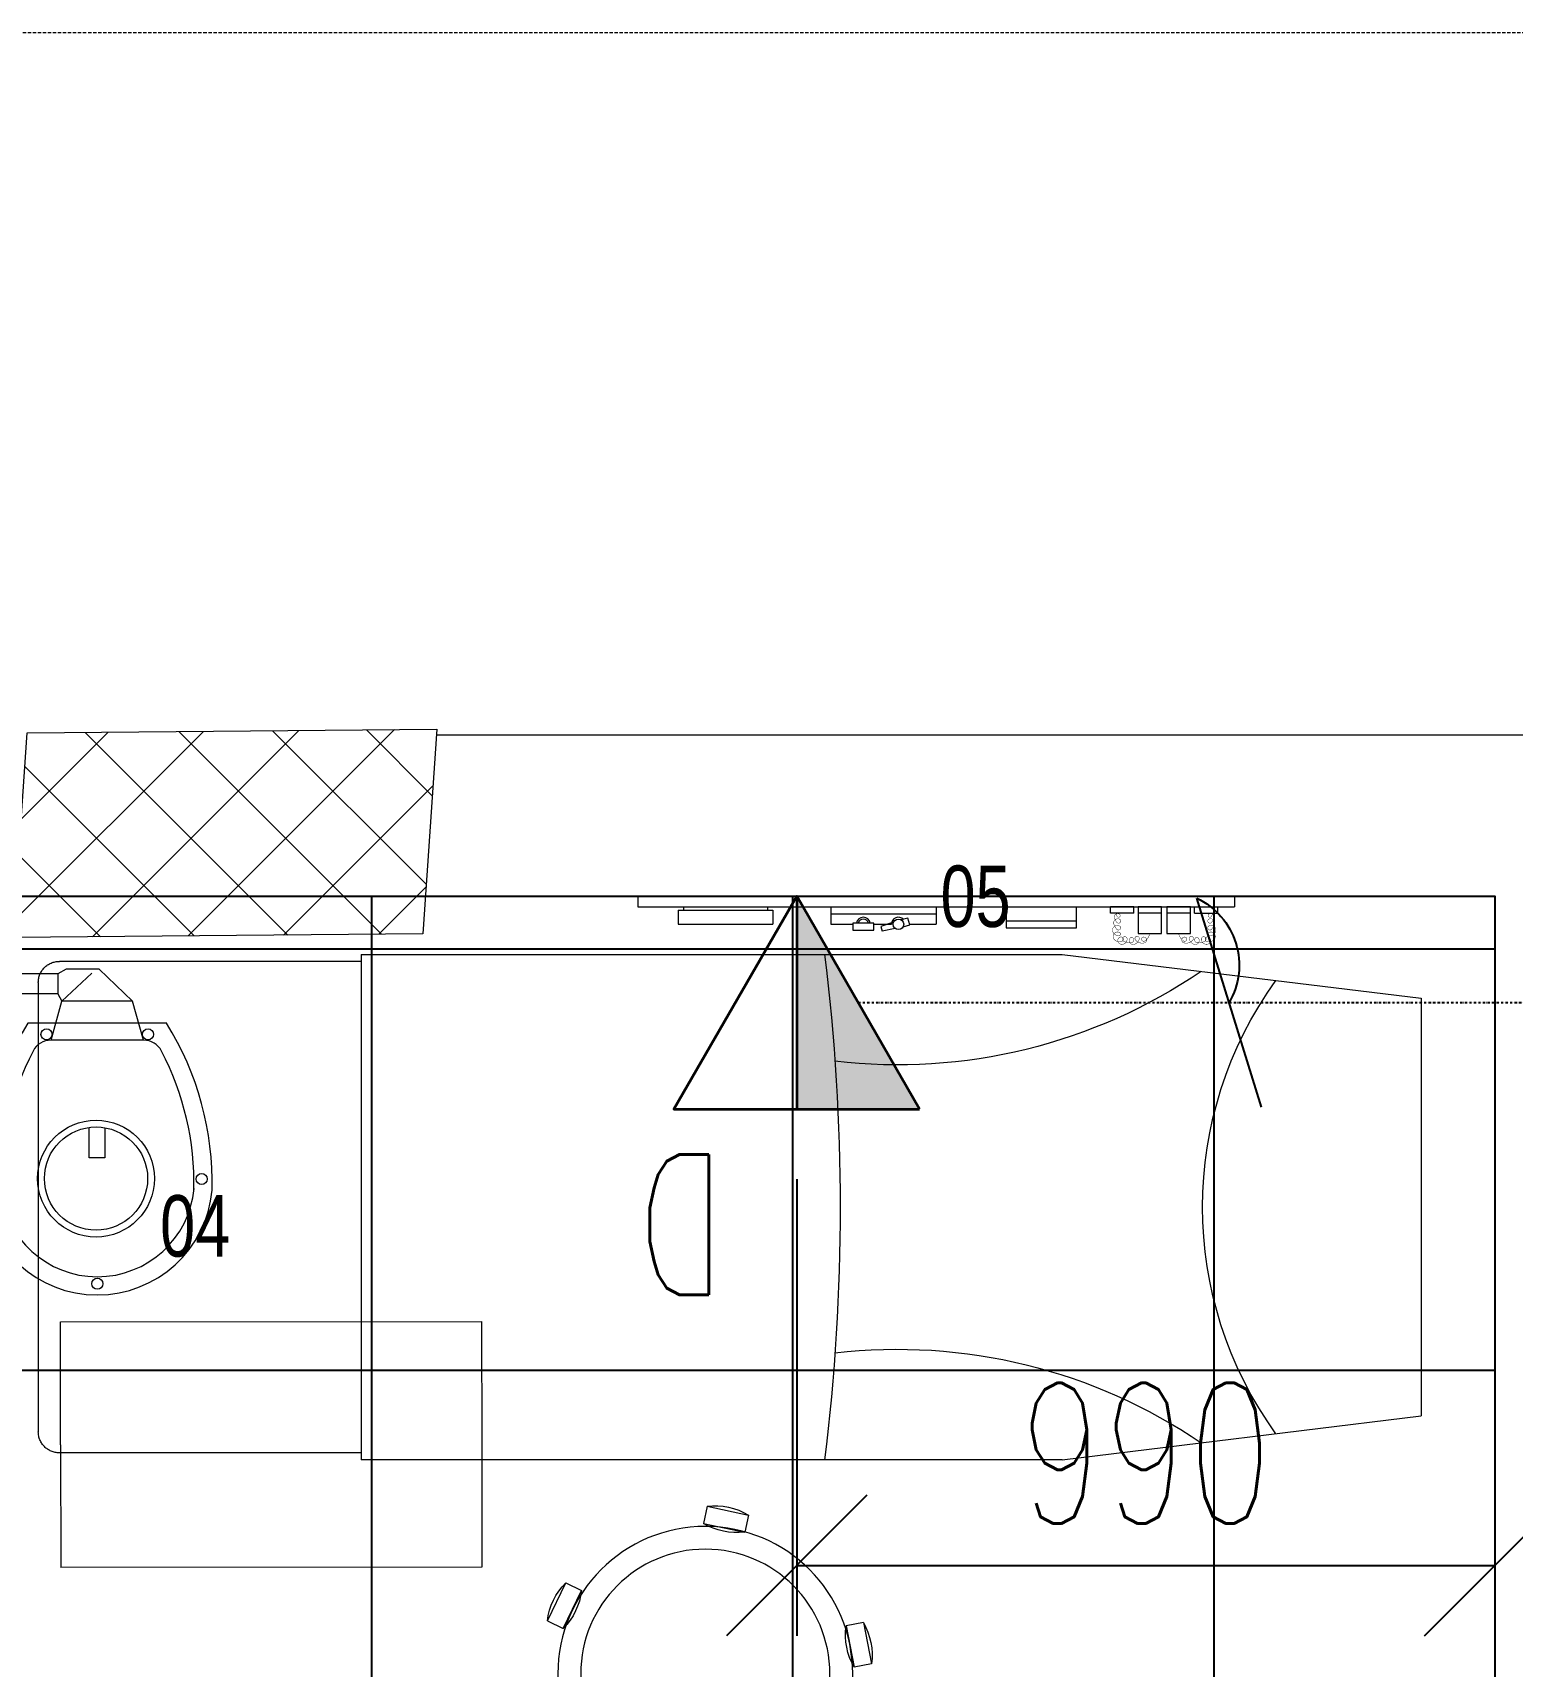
# Model space of a CAD drawing. Extents: x -560814 to 57327, y -29287 to 19916.
# Drawn here: x 41393 to 43501, y 7513 to 9840 of the extents above; entities that cross this region are included whole.
import ezdxf

# ---------------------------------------------------------------- set-up
doc = ezdxf.new("R2010")
doc.units = 0
doc.header["$LTSCALE"] = 0.25
doc.linetypes.add('01-First Floor$0$HIDDEN', pattern=[9.525, 6.35, -3.175])
doc.linetypes.add('DASHDOT', pattern=[25.4, 12.7, -6.35, 0, -6.35])
for name, color, linetype in [('0 @ 50', 7, 'Continuous'), ('01-First Floor$0$FALSE CEILING', 251, 'Continuous'), ('T-WIRE', 140, 'Continuous')]:
    doc.layers.add(name, color=color, linetype=linetype)
for name, color, linetype, lineweight in [('01-First Floor$0$72_EGR_EQP_TAG', 142, 'Continuous', 5), ('01-First Floor$0$C-HYDR-CTCH', 251, 'Continuous', 5), ('01-First Floor$0$Hatch', 252, 'Continuous', 5), ('01-First Floor$0$LOADING', 253, 'Continuous', 5), ('01-First Floor$0$Proj', 251, 'Continuous', 5), ('01-First Floor$0$Walls', 251, 'Continuous', 5), ('E-LITE-CLNG-CNDT', 6, 'DASHDOT', 35), ('T-DATA-CLNG-COND', 51, 'DASHDOT', 25), ('T-DATA-DEVC-TYPE', 2, 'Continuous', 25), ('T-DATA-DIM', 251, 'DASHDOT', 25), ('T-DATA-WALL @ 100', 33, 'Continuous', 35)]:
    doc.layers.add(name, color=color, linetype=linetype, lineweight=lineweight)
doc.styles.add('01-First Floor$0$X3G_ENTITY_257CFD', font='swisscl.ttf', dxfattribs={"height": 200})
doc.styles.add('DC_SIMPLEX', font='SIMPLEX.shx', dxfattribs={"width": 0.7})
doc.dimstyles.new('DevCad-MM', dxfattribs={"dimscale": 0.01, "dimtxt": 2, "dimasz": 2, "dimexe": 1, "dimexo": 1, "dimgap": 0.6, "dimtad": 1, "dimdec": 0, "dimrnd": 10, "dimzin": 1, "dimdsep": 46, "dimtxsty": 'DC_SIMPLEX', "dimblk1": 'OBLIQUE', "dimblk2": 'OBLIQUE', "dimsah": 1, "dimcen": 3, "dimclrd": 256, "dimclre": 256, "dimclrt": 45, "dimadec": 0, "dimazin": 0, "dimtfac": 1, "dimtdec": 0, "dimtix": 1, "dimtmove": 2, "dimatfit": 2, "dimldrblk": 'OBLIQUE', "dimfxl": 1, "dimtolj": 1, "dimtzin": 0, "dimarcsym": 0})

# ---------------------------------------------------------------- blocks, each defined once
blk = doc.blocks.new('*U78')
blk.add_hatch(color=254).paths.add_polyline_path([(1.75, 3.031), (0, 3.031), (0, 0)])
blk.add_line((0, 0), (0, 3.031))
blk.add_lwpolyline([(1.75, 3.031), (0, 0), (-1.75, 3.031)], close=True)
at = {"layer": 'T-DATA-DEVC-TYPE', "style": 'DC_SIMPLEX', "width": 0.7, "flags": 8}
blk.add_attdef('DC_TYPE', (2.682, 5.634), '', height=2, rotation=360, dxfattribs=at)
blk = doc.blocks.new('01-First Floor$0$ME19011A-P')
for p, q in [((-0.425, 0), (0.425, 0)), ((-0.425, 0), (-0.425, -0.015)), ((0.425, 0), (0.425, -0.015)), ((-0.425, -0.015), (0.425, -0.015)), ((-0.3675, -0.0198), (-0.2325, -0.0198)), ((-0.3675, -0.0198), (-0.3675, -0.0399)), ((-0.36, -0.015), (-0.36, -0.0198)), ((-0.24, -0.015), (-0.24, -0.0198)), ((-0.2325, -0.0198), (-0.2325, -0.0399)), ((-0.15, -0.015), (-0.15, -0.04)), ((0, -0.015), (0, -0.04)), ((0.1, -0.015), (0.1, -0.045)), ((0.2, -0.045), (0.2, -0.015)), ((0.2818, -0.015), (0.2484, -0.015)), ((0.2484, -0.0243), (0.2484, -0.015)), ((0.2818, -0.0243), (0.2818, -0.015)), ((0.3211, -0.015), (0.2877, -0.015)), ((0.2877, -0.015), (0.2877, -0.0531)), ((0.3211, -0.0531), (0.3211, -0.015)), ((0.3623, -0.015), (0.3289, -0.015)), ((0.3289, -0.015), (0.3289, -0.0531)), ((0.3623, -0.0531), (0.3623, -0.015)), ((0.3682, -0.0243), (0.3682, -0.015)), ((0.3682, -0.015), (0.4016, -0.015)), ((0.4016, -0.0243), (0.4016, -0.015)), ((-0.3675, -0.0399), (-0.2325, -0.0399)), ((-0.15, -0.025), (0, -0.025)), ((-0.15, -0.04), (-0.1187, -0.04)), ((-0.0887, -0.04), (-0.0637, -0.04)), ((-0.0606, -0.0371), (-0.0787, -0.0432)), ((-0.0787, -0.0432), (-0.077, -0.0497)), ((-0.0582, -0.046), (-0.077, -0.0497)), ((-0.0402, -0.0312), (-0.0496, -0.0337)), ((-0.047, -0.0434), (-0.0376, -0.0409)), ((-0.0376, -0.0409), (-0.0402, -0.0312)), ((-0.0379, -0.04), (0, -0.04)), ((0.1, -0.035), (0.2, -0.035)), ((0.1, -0.045), (0.2, -0.045)), ((0.2818, -0.0243), (0.2484, -0.0243)), ((0.3211, -0.0243), (0.2877, -0.0243)), ((0.3623, -0.0243), (0.3289, -0.0243)), ((0.3682, -0.0243), (0.4016, -0.0243)), ((0.2877, -0.0531), (0.3211, -0.0531)), ((0.3289, -0.0531), (0.3623, -0.0531))]:
    blk.add_line(p, q)
blk.add_lwpolyline([(-0.1187, -0.0482), (-0.0887, -0.0482), (-0.0887, -0.0382), (-0.1187, -0.0382)], close=True)
at = {"color": 8, "const_width": 0.000601}
for points in [[(0.3044, -0.0531, -0.184574), (0.2977, -0.0636, -1.44364), (0.2961, -0.0581, -0.837915), (0.2969, -0.0664, -0.30536), (0.2839, -0.062, -1.584726), (0.2894, -0.0609, -0.253153), (0.2827, -0.0684, -0.874198), (0.2775, -0.0585, -0.915253), (0.2791, -0.0658, -0.223821), (0.2683, -0.0644, -1.703343), (0.272, -0.0597, -0.588962), (0.2621, -0.068, -0.717795), (0.2625, -0.0581, -0.983104), (0.2645, -0.0644, -0.326362), (0.2534, -0.0609, -0.758716), (0.2609, -0.0514, -0.906186), (0.2593, -0.0565, -0.189488), (0.2526, -0.0522, -0.7948), (0.2613, -0.0423, -1.223996), (0.2574, -0.047, -0.072149), (0.2534, -0.0403, -0.645886), (0.2609, -0.0324, -1.366917), (0.2574, -0.0371, -0.078415), (0.2542, -0.0308, -0.723006), (0.2613, -0.0256, -1.105484), (0.2582, -0.0292, -0.221197), (0.2566, -0.0243, -0.221197)], [(0.3456, -0.0531, 0.184574), (0.3523, -0.0636, 1.44364), (0.3539, -0.0581, 0.837915), (0.3531, -0.0664, 0.30536), (0.3661, -0.062, 1.584726), (0.3606, -0.0609, 0.253153), (0.3673, -0.0684, 0.874198), (0.3725, -0.0585, 0.915253), (0.3709, -0.0658, 0.223821), (0.3817, -0.0644, 1.703343), (0.378, -0.0597, 0.588962), (0.3879, -0.068, 0.717795), (0.3875, -0.0581, 0.983104), (0.3855, -0.0644, 0.326362), (0.3966, -0.0609, 0.758716), (0.3891, -0.0514, 0.906186), (0.3907, -0.0565, 0.189488), (0.3974, -0.0522, 0.7948), (0.3887, -0.0423, 1.223996), (0.3926, -0.047, 0.072149), (0.3966, -0.0403, 0.645886), (0.3891, -0.0324, 1.366917), (0.3926, -0.0371, 0.078415), (0.3958, -0.0308, 0.723006), (0.3887, -0.0256, 1.105484), (0.3918, -0.0292, 0.221197), (0.3934, -0.0243, 0.221197)]]:
    blk.add_lwpolyline(points, format="xyb", dxfattribs=at)
blk.add_circle((-0.0537, -0.04), 0.0075)
for centre, radius, start, end in [((-0.1037, -0.04), 0.01, 10.4593, 169.5407), ((-0.1037, -0.04), 0.0075, 14.0075, 165.9925), ((-0.0537, -0.04), 0.01, 45, 180)]:
    blk.add_arc(centre, radius, start, end)
blk = doc.blocks.new('01-First Floor$0$M.44.57.64')
at = {"layer": '01-First Floor$0$LOADING', "xscale": 1000.000000000002, "yscale": 1000.000000000002, "zscale": 1000.000000000002, "rotation": 225.9999036123427}
blk.add_blockref('01-First Floor$0$ME19011A-P', (-80806.9, 16720.7), dxfattribs=at)
blk = doc.blocks.new('01-First Floor$0$HF10037B-P')
at = {"layer": '01-First Floor$0$LOADING'}
for p, q in [((0.2459, 0.134), (0.1859, 0.134)), ((0.1859, 0.134), (0.1859, 0.109)), ((0.2459, 0.134), (0.2459, 0.109)), ((0.2459, 0.109), (0.1859, 0.109)), ((0, 0), (-0.0142, -0.0583)), ((0, 0), (0.0243, -0.0059)), ((0.0243, -0.0059), (0.01, -0.0642)), ((0.4071, -0.0094), (0.431, -0.0018)), ((0.4071, -0.0094), (0.4255, -0.0665)), ((0.431, -0.0018), (0.4493, -0.0589)), ((0.4069, -0.0417), (0.4165, -0.0387)), ((-0.0142, -0.0583), (0.01, -0.0642)), ((0.4255, -0.0665), (0.4493, -0.0589)), ((0.0524, -0.2725), (0.0674, -0.2525)), ((0.0674, -0.2525), (0.1154, -0.2885)), ((0.3125, -0.2897), (0.362, -0.2558)), ((0.3761, -0.2764), (0.362, -0.2558)), ((0.0524, -0.2725), (0.1004, -0.3085)), ((0.3266, -0.3103), (0.3761, -0.2764)), ((0.3267, -0.268), (0.3323, -0.2763)), ((0.1004, -0.3085), (0.1154, -0.2885)), ((0.3266, -0.3103), (0.3125, -0.2897))]:
    blk.add_line(p, q, dxfattribs=at)
for radius in [0.21, 0.1775]:
    blk.add_circle((0.2161, -0.1014), radius, dxfattribs=at)
for centre, radius, start, end in [((0.2159, 0.0465), 0.0925, 71.0754, 108.9246), ((0.2159, 0.1965), 0.0925, 251.0754, 288.9246), ((0.0779, -0.0499), 0.0925, 147.3419, 185.1912), ((-0.0678, -0.0143), 0.0925, 327.3419, 5.1912), ((0.4996, -0.0113), 0.0925, 178.8412, 216.6904), ((0.3568, -0.057), 0.0925, 358.8412, 36.6904), ((0.2161, -0.1014), 0.2, 303.6037, 17.3657), ((0.0389, -0.3404), 0.0925, 34.1875, 72.0368), ((0.3867, -0.3449), 0.0925, 105.5121, 143.3614), ((0.1289, -0.2205), 0.0925, 214.1875, 252.0368), ((0.3019, -0.2212), 0.0925, 285.5121, 323.3614)]:
    blk.add_arc(centre, radius, start, end, dxfattribs=at)
blk = doc.blocks.new('01-First Floor$0$HF13902-P')
at = {"color": 8, "linetype": '01-First Floor$0$HIDDEN'}
for p, q in [((-0.35, -0.6824), (-0.35, -1.1124)), ((0.35, -0.6824), (0.35, -1.1124)), ((0.32, -1.1424), (-0.32, -1.1424))]:
    blk.add_line(p, q, dxfattribs=at)
at = {"linetype": 'Continuous'}
for points in [[(0.36, -0.5224), (0.36, -0.5224), (0.36, -0.5224), (0.36, -0.5224), (0.36, -0.5224), (0.36, -0.5224), (0.36, -0.5224), (0.36, -0.5224), (0.36, -0.5224), (0.36, -0.5224), (0.36, -0.5224), (0.36, -0.5224), (0.36, -0.5224), (0.36, -0.5224), (0.36, -0.5224), (0.36, -0.5224), (0.36, -0.5224), (0.36, -0.5224), (0.36, -0.5224), (0.36, -0.5224), (0.36, -0.5224), (0.36, -0.5224), (0.36, -0.5224), (0.36, -0.5224), (0.36, -0.5224), (0.36, -0.5224), (0.36, -0.5224), (0.36, -0.5224), (0.36, -0.5224), (0.36, -0.5224), (0.36, -0.5224), (0.36, -0.5224), (0.36, -0.5224), (0.36, -0.5224), (0.36, -0.5224), (0.36, -0.5224), (0.36, -0.5224), (0.36, -0.5224), (0.36, -0.5224), (0.36, -0.5224), (0.36, -0.5224), (0.36, -0.5224), (0.36, -0.5224), (0.36, -0.5224), (0.36, -0.5224), (0.36, -0.5224), (0.36, -0.5224), (0.36, -0.5224), (0.36, -0.5224), (0.36, -0.5224), (0.36, -0.5224), (0.36, -0.5224), (0.36, -0.5224), (0.36, -0.5224), (0.36, -0.5224), (0.36, -0.5224), (0.36, -0.5224), (0.36, -0.5224), (0.36, -0.5224), (0.36, -0.5224), (0.36, -0.5224), (0.36, -0.5224), (0.36, -0.5224), (0.36, -0.5224), (0.36, -0.5224), (0.36, -0.5224), (0.36, -0.5224), (0.36, -0.5224), (0.36, -0.5224), (0.36, -0.5224), (0.36, -0.5224), (0.36, -0.5224), (0.36, -0.5224), (0.36, -0.5224), (0.36, -0.5224), (0.36, -0.5224), (0.36, -0.5224), (0.36, -0.5224), (0.36, -0.5224), (0.36, -0.5224), (0.36, -0.5224), (0.36, -0.5224), (0.36, -0.5224), (0.36, -0.5224), (0.36, -0.5224), (0.36, -0.5224), (0.36, -0.5224), (0.36, -0.5224), (0.36, -0.5224), (0.36, -0.5224), (0.36, -0.5224), (0.36, -0.5224), (0.36, -0.5224), (0.36, -0.5224), (0.36, -0.5224), (0.36, -0.5224), (0.36, -0.5224), (0.36, -0.5224), (0.36, -0.5224), (0.36, -0.5224), (0.36, -0.5224), (0.36, -0.5224), (0.36, -0.5224), (0.36, -0.5224), (0.36, -0.5224), (0.36, -0.5224), (0.36, -0.5224), (0.36, -0.5224), (0.36, -0.5224), (0.36, -0.5224), (0.36, -0.5224), (0.36, -0.5224), (0.36, -0.5224), (0.36, -0.5224), (0.36, -0.5224), (0.36, -0.5224), (0.36, -0.5224), (0.36, -0.5224), (0.36, -0.5224), (0.36, -0.5224), (0.36, -0.5224), (0.36, -0.5224), (0.36, -0.5224), (0.36, -0.5224), (0.36, -0.5224), (0.36, -0.5224), (0.36, -0.5224), (0.36, -0.5224), (0.36, -0.5224), (0.36, -0.5224), (0.36, -0.5224), (0.36, -0.5224), (0.36, -0.5224), (0.36, -0.5224), (0.36, -0.5224), (0.36, -0.5224), (0.36, -0.5224), (0.36, -0.5224), (0.36, -0.5224), (0.36, -0.5224), (0.36, -0.5224), (0.36, -0.5224), (0.36, -0.5224), (0.36, -0.5224), (0.36, -0.5224), (0.36, -0.5224), (0.36, -0.5224), (0.36, -0.5224), (0.36, -0.5224), (0.36, -0.5224), (0.36, -0.5224), (0.36, -0.5224), (0.36, -0.5224), (0.36, -0.5224), (0.36, -0.5224), (0.36, -0.5224), (0.36, -0.5224), (0.36, -0.5224), (0.36, -0.5224), (0.36, -0.5224), (0.36, -0.5224), (0.36, -0.5224), (0.36, -0.5224), (0.36, -0.5224), (0.36, -0.5224), (0.36, -0.5224), (0.36, -0.5224), (0.36, -0.5224), (0.36, -0.5224), (0.36, -0.5224), (0.36, -0.5224), (0.36, -0.5224), (0.36, -0.5224), (0.36, -0.5224), (0.36, -0.5224), (0.36, -0.5224), (0.36, -0.5224), (0.36, -0.5224), (0.36, -0.5224), (0.36, -0.5224), (0.36, -0.5224), (0.36, -0.5224), (0.36, -0.5224), (0.36, -0.5224), (0.36, -0.5224), (0.36, -0.5224), (0.36, -0.5224), (0.36, -0.5224), (0.36, -0.5224), (0.36, -0.5224), (0.36, -0.5224), (0.36, -0.5224), (0.36, -0.5224), (0.36, -0.5224), (0.36, -0.5224), (0.36, -0.5224), (0.36, -0.5224), (0.36, -0.5224), (0.36, -0.5224), (0.36, -0.5224), (0.36, -0.5224), (0.36, -0.5224), (0.36, -0.5224), (0.36, -0.5224), (0.36, -0.5224), (0.36, -0.5224), (0.36, -0.5224), (0.36, -0.5224), (0.36, -0.5224), (0.36, -0.5224), (0.36, -0.5224), (0.36, -0.5224), (0.36, -0.5224), (0.36, -0.5224), (0.36, -0.5224), (0.36, -0.5224), (0.36, -0.5224), (0.36, -0.5224), (0.36, -0.5224)], [(0.36, -0.5224), (0.36, -0.5224), (0.36, -0.5224), (0.36, -0.5224), (0.36, -0.5224), (0.36, -0.5224), (0.36, -0.5224), (0.36, -0.5224), (0.36, -0.5224), (0.36, -0.5224), (0.36, -0.5224), (0.36, -0.5224), (0.36, -0.5224), (0.36, -0.5224), (0.36, -0.5224), (0.36, -0.5224), (0.36, -0.5224), (0.36, -0.5224), (0.36, -0.5224), (0.36, -0.5224), (0.36, -0.5224), (0.36, -0.5224), (0.36, -0.5224), (0.36, -0.5224), (0.36, -0.5224), (0.36, -0.5224), (0.36, -0.5224), (0.36, -0.5224), (0.36, -0.5224), (0.36, -0.5224), (0.36, -0.5224), (0.36, -0.5224), (0.36, -0.5224), (0.36, -0.5224), (0.36, -0.5224), (0.36, -0.5224), (0.36, -0.5224), (0.36, -0.5224), (0.36, -0.5224), (0.36, -0.5224), (0.36, -0.5224), (0.36, -0.5224), (0.36, -0.5224), (0.36, -0.5224), (0.36, -0.5224), (0.36, -0.5224), (0.36, -0.5224), (0.36, -0.5224), (0.36, -0.5224), (0.36, -0.5224), (0.36, -0.5224), (0.36, -0.5224), (0.36, -0.5224), (0.36, -0.5224), (0.36, -0.5224), (0.36, -0.5224), (0.36, -0.5224), (0.36, -0.5224), (0.36, -0.5224), (0.36, -0.5224), (0.36, -0.5224), (0.36, -0.5224), (0.36, -0.5224), (0.36, -0.5224), (0.36, -0.5224), (0.36, -0.5224), (0.36, -0.5224), (0.36, -0.5224), (0.36, -0.5224), (0.36, -0.5224), (0.36, -0.5224), (0.36, -0.5224), (0.36, -0.5224), (0.36, -0.5224), (0.36, -0.5224), (0.36, -0.5224), (0.36, -0.5224), (0.36, -0.5224), (0.36, -0.5224), (0.36, -0.5224), (0.36, -0.5224), (0.36, -0.5224), (0.36, -0.5224), (0.36, -0.5224), (0.36, -0.5224), (0.36, -0.5224), (0.36, -0.5224), (0.36, -0.5224), (0.36, -0.5224), (0.36, -0.5224), (0.36, -0.5224), (0.36, -0.5224), (0.36, -0.5224), (0.36, -0.5224), (0.36, -0.5224), (0.36, -0.5224), (0.36, -0.5224), (0.36, -0.5224), (0.36, -0.5224), (0.36, -0.5224), (0.36, -0.5224), (0.36, -0.5224), (0.36, -0.5224), (0.36, -0.5224), (0.36, -0.5224), (0.36, -0.5224), (0.36, -0.5224), (0.36, -0.5224), (0.36, -0.5224), (0.36, -0.5224), (0.36, -0.5224), (0.36, -0.5224), (0.36, -0.5224), (0.36, -0.5224), (0.36, -0.5224), (0.36, -0.5224), (0.36, -0.5224), (0.36, -0.5224), (0.36, -0.5224), (0.36, -0.5224), (0.36, -0.5224), (0.36, -0.5224), (0.36, -0.5224), (0.36, -0.5224), (0.36, -0.5224), (0.36, -0.5224), (0.36, -0.5224), (0.36, -0.5224), (0.36, -0.5224), (0.36, -0.5224), (0.36, -0.5224), (0.36, -0.5224), (0.36, -0.5224), (0.36, -0.5224), (0.36, -0.5224), (0.36, -0.5224), (0.36, -0.5224), (0.36, -0.5224), (0.36, -0.5224), (0.36, -0.5224), (0.36, -0.5224), (0.36, -0.5224), (0.36, -0.5224), (0.36, -0.5224), (0.36, -0.5224), (0.36, -0.5224), (0.36, -0.5224), (0.36, -0.5224), (0.36, -0.5224), (0.36, -0.5224), (0.36, -0.5224), (0.36, -0.5224), (0.36, -0.5224), (0.36, -0.5224), (0.36, -0.5224), (0.36, -0.5224), (0.36, -0.5224), (0.36, -0.5224), (0.36, -0.5224), (0.36, -0.5224), (0.36, -0.5224), (0.36, -0.5224), (0.36, -0.5224), (0.36, -0.5224), (0.36, -0.5224), (0.36, -0.5224), (0.36, -0.5224), (0.36, -0.5224), (0.36, -0.5224), (0.36, -0.5224), (0.36, -0.5224), (0.36, -0.5224), (0.36, -0.5224), (0.36, -0.5224), (0.36, -0.5224), (0.36, -0.5224), (0.36, -0.5224), (0.36, -0.5224), (0.36, -0.5224), (0.36, -0.5224), (0.36, -0.5224), (0.36, -0.5224), (0.36, -0.5224), (0.36, -0.5224), (0.36, -0.5224), (0.36, -0.5224), (0.36, -0.5224), (0.36, -0.5224), (0.36, -0.5224), (0.36, -0.5224), (0.36, -0.5224), (0.36, -0.5224), (0.36, -0.5224), (0.36, -0.5224), (0.36, -0.5224), (0.36, -0.5224), (0.36, -0.5224), (0.36, -0.5224), (0.36, -0.5224), (0.36, -0.5224), (0.36, -0.5224), (0.36, -0.5224), (0.36, -0.5224), (0.36, -0.5224), (0.36, -0.5224), (0.36, -0.5224), (0.36, -0.5224), (0.36, -0.5224), (0.36, -0.5224), (0.36, -0.5224), (0.36, -0.5224), (0.36, -0.5224), (0.36, -0.5224), (0.36, -0.5224)], [(0.36, -0.5224), (0.36, -0.5224), (0.36, -0.5224), (0.36, -0.5224), (0.36, -0.5224), (0.36, -0.5224), (0.36, -0.5224), (0.36, -0.5224), (0.36, -0.5224), (0.36, -0.5224), (0.36, -0.5224), (0.36, -0.5224), (0.36, -0.5224), (0.36, -0.5224), (0.36, -0.5224), (0.36, -0.5224), (0.36, -0.5224), (0.36, -0.5224), (0.36, -0.5224), (0.36, -0.5224), (0.36, -0.5224), (0.36, -0.5224), (0.36, -0.5224), (0.36, -0.5224), (0.36, -0.5224), (0.36, -0.5224), (0.36, -0.5224), (0.36, -0.5224), (0.36, -0.5224), (0.36, -0.5224), (0.36, -0.5224), (0.36, -0.5224), (0.36, -0.5224), (0.36, -0.5224), (0.36, -0.5224), (0.36, -0.5224), (0.36, -0.5224), (0.36, -0.5224), (0.36, -0.5224), (0.36, -0.5224), (0.36, -0.5224), (0.36, -0.5224), (0.36, -0.5224), (0.36, -0.5224), (0.36, -0.5224), (0.36, -0.5224), (0.36, -0.5224), (0.36, -0.5224), (0.36, -0.5224), (0.36, -0.5224), (0.36, -0.5224), (0.36, -0.5224), (0.36, -0.5224), (0.36, -0.5224), (0.36, -0.5224), (0.36, -0.5224), (0.36, -0.5224), (0.36, -0.5224), (0.36, -0.5224), (0.36, -0.5224), (0.36, -0.5224), (0.36, -0.5224), (0.36, -0.5224), (0.36, -0.5224), (0.36, -0.5224), (0.36, -0.5224), (0.36, -0.5224), (0.36, -0.5224), (0.36, -0.5224), (0.36, -0.5224), (0.36, -0.5224), (0.36, -0.5224), (0.36, -0.5224), (0.36, -0.5224), (0.36, -0.5224), (0.36, -0.5224), (0.36, -0.5224), (0.36, -0.5224), (0.36, -0.5224), (0.36, -0.5224), (0.36, -0.5224), (0.36, -0.5224), (0.36, -0.5224), (0.36, -0.5224), (0.36, -0.5224), (0.36, -0.5224), (0.36, -0.5224), (0.36, -0.5224), (0.36, -0.5224), (0.36, -0.5224), (0.36, -0.5224), (0.36, -0.5224), (0.36, -0.5224), (0.36, -0.5224), (0.36, -0.5224), (0.36, -0.5224), (0.36, -0.5224), (0.36, -0.5224), (0.36, -0.5224), (0.36, -0.5224), (0.36, -0.5224), (0.36, -0.5224), (0.36, -0.5224), (0.36, -0.5224), (0.36, -0.5224), (0.36, -0.5224), (0.36, -0.5224), (0.36, -0.5224), (0.36, -0.5224), (0.36, -0.5224), (0.36, -0.5224), (0.36, -0.5224), (0.36, -0.5224), (0.36, -0.5224), (0.36, -0.5224), (0.36, -0.5224), (0.36, -0.5224), (0.36, -0.5224), (0.36, -0.5224), (0.36, -0.5224), (0.36, -0.5224), (0.36, -0.5224), (0.36, -0.5224), (0.36, -0.5224), (0.36, -0.5224), (0.36, -0.5224), (0.36, -0.5224), (0.36, -0.5224), (0.36, -0.5224), (0.36, -0.5224), (0.36, -0.5224), (0.36, -0.5224), (0.36, -0.5224), (0.36, -0.5224), (0.36, -0.5224), (0.36, -0.5224), (0.36, -0.5224), (0.36, -0.5224), (0.36, -0.5224), (0.36, -0.5224), (0.36, -0.5224), (0.36, -0.5224), (0.36, -0.5224), (0.36, -0.5224), (0.36, -0.5224), (0.36, -0.5224), (0.36, -0.5224), (0.36, -0.5224), (0.36, -0.5224), (0.36, -0.5224), (0.36, -0.5224), (0.36, -0.5224), (0.36, -0.5224), (0.36, -0.5224), (0.36, -0.5224), (0.36, -0.5224), (0.36, -0.5224), (0.36, -0.5224), (0.36, -0.5224), (0.36, -0.5224), (0.36, -0.5224), (0.36, -0.5224), (0.36, -0.5224), (0.36, -0.5224), (0.36, -0.5224), (0.36, -0.5224), (0.36, -0.5224), (0.36, -0.5224), (0.36, -0.5224), (0.36, -0.5224), (0.36, -0.5224), (0.36, -0.5224), (0.36, -0.5224), (0.36, -0.5224), (0.36, -0.5224), (0.36, -0.5224), (0.36, -0.5224), (0.36, -0.5224), (0.36, -0.5224), (0.36, -0.5224), (0.36, -0.5224), (0.36, -0.5224), (0.36, -0.5224), (0.36, -0.5224), (0.36, -0.5224), (0.36, -0.5224), (0.36, -0.5224), (0.36, -0.5224), (0.36, -0.5224), (0.36, -0.5224), (0.36, -0.5224), (0.36, -0.5224), (0.36, -0.5224), (0.36, -0.5224), (0.36, -0.5224), (0.36, -0.5224), (0.36, -0.5224), (0.36, -0.5224), (0.36, -0.5224), (0.36, -0.5224), (0.36, -0.5224), (0.36, -0.5224), (0.36, -0.5224), (0.36, -0.5224), (0.36, -0.5224), (0.36, -0.5224), (0.36, -0.5224), (0.36, -0.5224), (0.36, -0.5224), (0.36, -0.5224), (0.36, -0.5224), (0.36, -0.5224), (0.36, -0.5224), (0.36, -0.5224), (0.36, -0.5224), (0.36, -0.5224), (0.36, -0.5224), (0.36, -0.5224), (0.36, -0.5224), (0.36, -0.5224), (0.36, -0.5224), (0.36, -0.5224), (0.36, -0.5224), (0.36, -0.5224), (0.36, -0.5224), (0.36, -0.5224), (0.36, -0.5224), (0.36, -0.5224), (0.36, -0.5224), (0.36, -0.5224), (0.36, -0.5224), (0.36, -0.5224), (0.36, -0.5224), (0.36, -0.5224), (0.36, -0.5224), (0.36, -0.5224), (0.36, -0.5224), (0.36, -0.5224), (0.36, -0.5224), (0.36, -0.5224), (0.36, -0.5224), (0.36, -0.5224), (0.36, -0.5224), (0.36, -0.5224), (0.36, -0.5224), (0.36, -0.5224), (0.36, -0.5224), (0.36, -0.5224), (0.36, -0.5224), (0.36, -0.5224), (0.36, -0.5224), (0.36, -0.5224), (0.36, -0.5224), (0.36, -0.5224), (0.36, -0.5224), (0.36, -0.5224), (0.36, -0.5224), (0.36, -0.5224), (0.36, -0.5224), (0.36, -0.5224), (0.36, -0.5224), (0.36, -0.5224), (0.36, -0.5224), (0.36, -0.5224), (0.36, -0.5224), (0.36, -0.5224), (0.36, -0.5224), (0.36, -0.5224), (0.36, -0.5224), (0.36, -0.5224), (0.36, -0.5224), (0.36, -0.5224), (0.36, -0.5224), (0.36, -0.5224), (0.36, -0.5224), (0.36, -0.5224), (0.36, -0.5224)]]:
    blk.add_lwpolyline(points, close=True, dxfattribs=at)
for points in [[(0.36, -0.5224), (0.36, -0.5224), (0.36, -0.5224), (0.36, -0.5224), (0.36, -0.5224), (0.36, -0.5224), (0.36, -0.5224), (0.36, -0.5224)], [(0.36, -0.5224), (0.36, -0.5224), (0.36, -0.5224), (0.36, -0.5224), (0.36, -0.5224), (0.36, -0.5224), (0.36, -0.5224), (0.36, -0.5224), (0.36, -0.5224), (0.36, -0.5224), (0.36, -0.5224), (0.36, -0.5224), (0.36, -0.5224), (0.36, -0.5224), (0.36, -0.5224), (0.36, -0.5224), (0.36, -0.5224), (0.36, -0.5224), (0.36, -0.5224), (0.36, -0.5224), (0.36, -0.5224), (0.36, -0.5224), (0.36, -0.5224), (0.36, -0.5224), (0.36, -0.5224), (0.36, -0.5224), (0.36, -0.5224), (0.36, -0.5224), (0.36, -0.5224), (0.36, -0.5224), (0.36, -0.5224), (0.36, -0.5224), (0.36, -0.5224), (0.36, -0.5224), (0.36, -0.5224), (0.36, -0.5224), (0.36, -0.5224), (0.36, -0.5224), (0.36, -0.5224), (0.36, -0.5224), (0.36, -0.5224), (0.36, -0.5224), (0.36, -0.5224), (0.36, -0.5224), (0.36, -0.5224), (0.36, -0.5224), (0.36, -0.5224), (0.36, -0.5224), (0.36, -0.5224), (0.36, -0.5224), (0.36, -0.5224), (0.36, -0.5224), (0.36, -0.5224), (0.36, -0.5224), (0.36, -0.5224), (0.36, -0.5224), (0.36, -0.5224), (0.36, -0.5224), (0.36, -0.5224), (0.36, -0.5224), (0.36, -0.5224), (0.36, -0.5224), (0.36, -0.5224), (0.36, -0.5224), (0.36, -0.5224), (0.36, -0.5224), (0.36, -0.5224), (0.36, -0.5224), (0.36, -0.5224), (0.36, -0.5224), (0.36, -0.5224), (0.36, -0.5224), (0.36, -0.5224), (0.36, -0.5224), (0.36, -0.5224), (0.36, -0.5224), (0.36, -0.5224), (0.36, -0.5224), (0.36, -0.5224), (0.36, -0.5224), (0.36, -0.5224), (0.36, -0.5224), (0.36, -0.5224), (0.36, -0.5224), (0.36, -0.5224), (0.36, -0.5224), (0.36, -0.5224), (0.36, -0.5224), (0.36, -0.5224), (0.36, -0.5224), (0.36, -0.5224), (0.36, -0.5224), (0.36, -0.5224), (0.36, -0.5224), (0.36, -0.5224), (0.36, -0.5224), (0.36, -0.5224), (0.36, -0.5224), (0.36, -0.5224), (0.36, -0.5224), (0.36, -0.5224), (0.36, -0.5224), (0.36, -0.5224), (0.36, -0.5224), (0.36, -0.5224), (0.36, -0.5224), (0.36, -0.5224), (0.36, -0.5224), (0.36, -0.5224), (0.36, -0.5224), (0.36, -0.5224)], [(0.36, -0.5224), (0.36, -0.5224), (0.36, -0.5224), (0.36, -0.5224), (0.36, -0.5224), (0.36, -0.5224), (0.36, -0.5224), (0.36, -0.5224), (0.36, -0.5224), (0.36, -0.5224), (0.36, -0.5224), (0.36, -0.5224), (0.36, -0.5224), (0.36, -0.5224), (0.36, -0.5224), (0.36, -0.5224), (0.36, -0.5224)], [(0.36, -0.5224), (0.36, -0.5224), (0.36, -0.5224), (0.36, -0.5224), (0.36, -0.5224), (0.36, -0.5224), (0.36, -0.5224)], [(0.36, -0.5224), (0.36, -0.5224), (0.36, -0.5224), (0.36, -0.5224), (0.36, -0.5224), (0.36, -0.5224), (0.36, -0.5224), (0.36, -0.5224), (0.36, -0.5224), (0.36, -0.5224), (0.36, -0.5224), (0.36, -0.5224)], [(0.36, -0.5224), (0.36, -0.5224), (0.36, -0.5224), (0.36, -0.5224), (0.36, -0.5224), (0.36, -0.5224), (0.36, -0.5224), (0.36, -0.5224), (0.36, -0.5224), (0.36, -0.5224), (0.36, -0.5224), (0.36, -0.5224), (0.36, -0.5224), (0.36, -0.5224), (0.36, -0.5224), (0.36, -0.5224), (0.36, -0.5224), (0.36, -0.5224), (0.36, -0.5224), (0.36, -0.5224), (0.36, -0.5224), (0.36, -0.5224), (0.36, -0.5224), (0.36, -0.5224), (0.36, -0.5224), (0.36, -0.5224), (0.36, -0.5224), (0.36, -0.5224), (0.36, -0.5224), (0.36, -0.5224), (0.36, -0.5224), (0.36, -0.5224), (0.36, -0.5224), (0.36, -0.5224), (0.36, -0.5224), (0.36, -0.5224), (0.36, -0.5224), (0.36, -0.5224), (0.36, -0.5224), (0.36, -0.5224), (0.36, -0.5224), (0.36, -0.5224), (0.36, -0.5224), (0.36, -0.5224), (0.36, -0.5224), (0.36, -0.5224), (0.36, -0.5224), (0.36, -0.5224), (0.36, -0.5224), (0.36, -0.5224), (0.36, -0.5224), (0.36, -0.5224), (0.36, -0.5224), (0.36, -0.5224), (0.36, -0.5224), (0.36, -0.5224), (0.36, -0.5224), (0.36, -0.5224), (0.36, -0.5224), (0.36, -0.5224), (0.36, -0.5224), (0.36, -0.5224), (0.36, -0.5224), (0.36, -0.5224), (0.36, -0.5224), (0.36, -0.5224), (0.36, -0.5224), (0.36, -0.5224), (0.36, -0.5224), (0.36, -0.5224), (0.36, -0.5224), (0.36, -0.5224), (0.36, -0.5224), (0.36, -0.5224), (0.36, -0.5224), (0.36, -0.5224), (0.36, -0.5224), (0.36, -0.5224), (0.36, -0.5224), (0.36, -0.5224), (0.36, -0.5224), (0.36, -0.5224), (0.36, -0.5224), (0.36, -0.5224), (0.36, -0.5224), (0.36, -0.5224), (0.36, -0.5224), (0.36, -0.5224), (0.36, -0.5224)], [(0.36, -0.5224), (0.36, -0.5224), (0.36, -0.5224), (0.36, -0.5224), (0.36, -0.5224), (0.36, -0.5224), (0.36, -0.5224), (0.36, -0.5224), (0.36, -0.5224), (0.36, -0.5224)], [(0.36, -0.5224), (0.36, -0.5224), (0.36, -0.5224), (0.36, -0.5224), (0.36, -0.5224), (0.36, -0.5224), (0.36, -0.5224), (0.36, -0.5224), (0.36, -0.5224), (0.36, -0.5224)], [(0.36, -0.5224), (0.36, -0.5224), (0.36, -0.5224), (0.36, -0.5224), (0.36, -0.5224), (0.36, -0.5224), (0.36, -0.5224), (0.36, -0.5224), (0.36, -0.5224), (0.36, -0.5224), (0.36, -0.5224), (0.36, -0.5224), (0.36, -0.5224), (0.36, -0.5224), (0.36, -0.5224)], [(0.36, -0.5224), (0.36, -0.5224), (0.36, -0.5224), (0.36, -0.5224), (0.36, -0.5224), (0.36, -0.5224), (0.36, -0.5224), (0.36, -0.5224), (0.36, -0.5224), (0.36, -0.5224)], [(0.36, -0.5224), (0.36, -0.5224), (0.36, -0.5224), (0.36, -0.5224), (0.36, -0.5224), (0.36, -0.5224), (0.36, -0.5224)], [(0.36, -0.5224), (0.36, -0.5224), (0.36, -0.5224), (0.36, -0.5224), (0.36, -0.5224), (0.36, -0.5224), (0.36, -0.5224), (0.36, -0.5224), (0.36, -0.5224), (0.36, -0.5224)], [(0.36, -0.5224), (0.36, -0.5224), (0.36, -0.5224), (0.36, -0.5224), (0.36, -0.5224), (0.36, -0.5224), (0.36, -0.5224), (0.36, -0.5224), (0.36, -0.5224), (0.36, -0.5224), (0.36, -0.5224), (0.36, -0.5224), (0.36, -0.5224), (0.36, -0.5224), (0.36, -0.5224), (0.36, -0.5224), (0.36, -0.5224), (0.36, -0.5224)], [(0.36, -0.5224), (0.36, -0.5224), (0.36, -0.5224), (0.36, -0.5224), (0.36, -0.5224), (0.36, -0.5224), (0.36, -0.5224), (0.36, -0.5224), (0.36, -0.5224)]]:
    blk.add_lwpolyline(points, dxfattribs=at)
blk.add_circle((0.36, -0.5224), 0.000000101)
at = {"color": 8}
for centre, radius, start, end in [((0, 1.0679), 0.5515, 234.1788, 305.8212), ((-0.9704, 0.0819), 0.7679, 353.3222, 34.2669), ((0.9704, 0.0819), 0.7679, 145.7331, 186.6778), ((0, -2.9071), 2.9071, 82.8865, 97.1135)]:
    blk.add_arc(centre, radius, start, end, dxfattribs=at)
at = {"color": 8, "linetype": '01-First Floor$0$HIDDEN'}
for centre, start, end in [((-0.32, -1.1124), 180, 270), ((0.32, -1.1124), 270, 0)]:
    blk.add_arc(centre, 0.03, start, end, dxfattribs=at)
at = {"layer": '01-First Floor$0$LOADING'}
for p, q in [((-0.36, 0.3161), (-0.2975, 0.8276)), ((0.2975, 0.8276), (-0.2975, 0.8276)), ((0.36, 0.3161), (0.2975, 0.8276)), ((-0.36, 0.3161), (-0.36, -0.6824)), ((0.36, -0.6824), (0.36, 0.3161)), ((0.36, -0.6824), (-0.36, -0.6824))]:
    blk.add_line(p, q, dxfattribs=at)
blk = doc.blocks.new('01-First Floor$0$HF11772-P')
at = {"layer": '01-First Floor$0$LOADING'}
for p, q in [((0.6, 0.35), (0, 0.35)), ((0, 0.175), (0, 0.35)), ((0.6, 0.175), (0.6, 0.35)), ((0, 0.175), (0, 0)), ((0.6, 0), (0.6, 0.175)), ((0, 0), (0.6, 0))]:
    blk.add_line(p, q, dxfattribs=at)
blk = doc.blocks.new('01-First Floor$0$mobile light')
at = {"layer": '01-First Floor$0$LOADING'}
for p, q in [((1883.78, -497.56), (1883.65, -498.45)), ((1885.1, -497.29), (1883.78, -497.56)), ((1887.04, -497.59), (1885.1, -497.29)), ((1923.94, -497.59), (1925.88, -497.29)), ((1925.88, -497.29), (1927.2, -497.56)), ((1927.2, -497.56), (1927.33, -498.45)), ((1882.58, -498.29), (1882.35, -499.8)), ((1882.35, -499.8), (1885.55, -500.28)), ((1882.58, -498.29), (1885.78, -498.78)), ((1883.28, -500.85), (1883.42, -499.96)), ((1928.41, -498.29), (1925.2, -498.78)), ((1928.63, -499.8), (1925.43, -500.28)), ((1927.7, -500.85), (1927.56, -499.96)), ((1928.41, -498.29), (1928.63, -499.8)), ((1884.47, -501.5), (1883.28, -500.85)), ((1886.4, -501.79), (1884.47, -501.5)), ((1924.58, -501.79), (1926.52, -501.5)), ((1926.52, -501.5), (1927.7, -500.85)), ((1948.76, -501.94), (1947.59, -502.62)), ((1948.15, -506.5), (1952.41, -502.55)), ((1953.47, -501.94), (1948.76, -501.94)), ((1958.23, -506.5), (1953.47, -501.94)), ((1947.59, -502.62), (1941.09, -502.62)), ((1947.59, -502.62), (1947.59, -505.45)), ((1947.59, -505.45), (1941.09, -505.45)), ((1946.6, -512.08), (1948.15, -506.5)), ((1947.59, -505.45), (1948.15, -506.5)), ((1958.23, -506.5), (1948.15, -506.5)), ((1959.78, -512.08), (1958.23, -506.5)), ((1963.08, -509.67), (1943.3, -509.67)), ((1959.78, -512.08), (1946.6, -512.08)), ((1908.01, -522.53), (1909, -517.55)), ((1911.69, -517.55), (1909, -517.55)), ((1912.69, -522.53), (1911.69, -517.55)), ((1911.69, -517.55), (1914.17, -518.99)), ((1922.73, -518.8), (1921.08, -519.69)), ((1925.38, -518.8), (1922.73, -518.8)), ((1914.17, -518.99), (1914.17, -523.77)), ((1921.08, -519.69), (1914.74, -519.69)), ((1921.08, -519.69), (1921.08, -523.01)), ((1921.08, -519.69), (1921.08, -523.01)), ((1892.68, -528.06), (1892.68, -523.24)), ((1892.68, -523.24), (1906.16, -523.24)), ((1897.5, -528.06), (1897.5, -523.24)), ((1906.16, -523.24), (1906.16, -528.06)), ((1908.01, -522.53), (1908.62, -524.28)), ((1912.69, -522.53), (1911.9, -524.78)), ((1921.08, -523.01), (1914.77, -523.01)), ((1922.73, -523.93), (1921.08, -523.04)), ((1892.68, -523.97), (1883.05, -523.97)), ((1909.15, -524.25), (1906.16, -524.32)), ((1909.15, -524.25), (1909.15, -526.94)), ((1911.9, -524.78), (1914.17, -523.77)), ((1925.38, -523.93), (1922.73, -523.93)), ((1892.68, -527.34), (1883.05, -527.34)), ((1906.16, -528.06), (1892.68, -528.06)), ((1909.15, -526.94), (1906.16, -526.87)), ((1882.35, -551.47), (1885.55, -550.99)), ((1882.58, -552.98), (1882.35, -551.47)), ((1884.47, -549.77), (1883.28, -550.42)), ((1883.28, -550.42), (1883.42, -551.31)), ((1886.4, -549.48), (1884.47, -549.77)), ((1924.58, -549.48), (1926.52, -549.77)), ((1928.63, -551.47), (1925.43, -550.99)), ((1926.52, -549.77), (1927.7, -550.42)), ((1927.7, -550.42), (1927.56, -551.31)), ((1928.41, -552.98), (1928.63, -551.47)), ((1882.58, -552.98), (1885.78, -552.5)), ((1883.78, -553.71), (1883.65, -552.82)), ((1885.1, -553.98), (1883.78, -553.71)), ((1887.04, -553.69), (1885.1, -553.98)), ((1923.94, -553.69), (1925.88, -553.98)), ((1928.41, -552.98), (1925.2, -552.5)), ((1925.88, -553.98), (1927.2, -553.71)), ((1927.2, -553.71), (1927.33, -552.82))]:
    blk.add_line(p, q, dxfattribs=at)
for points in [[(1903.33, -523.24), (1903.33, -514.02), (1891.61, -514.02), (1891.61, -523.97)], [(1954.27, -524.55), (1954.27, -528.82), (1952.05, -528.82), (1952.05, -524.5)], [(1891.61, -527.34), (1891.61, -537.34), (1903.33, -537.34), (1903.33, -528.06)], [(1892.74, -537.34), (1892.74, -539.04), (1895.76, -539.04), (1895.76, -537.34)], [(1898.05, -537.34), (1898.05, -539.5)], [(1898.05, -540.63), (1898.05, -540.87), (1898.53, -541.35), (1900.02, -541.35), (1900.5, -540.87), (1900.5, -537.34)]]:
    blk.add_lwpolyline(points, dxfattribs=at)
for points in [[(1929.78, -518.8), (1925.38, -518.8), (1925.38, -523.93), (1929.78, -523.93)], [(1899.3, -539.5), (1888.5, -539.5), (1888.5, -540.63), (1899.3, -540.63)]]:
    blk.add_lwpolyline(points, close=True, dxfattribs=at)
for centre, radius in [((1945.96, -511.25), 0.793), ((1960.42, -511.25), 0.793), ((1953.01, -531.79), 8.32), ((1953.01, -531.79), 7.35), ((1938.31, -531.85), 0.793), ((1968.07, -531.85), 0.793), ((1953.19, -546.77), 0.793)]:
    blk.add_circle(centre, radius, dxfattribs=at)
for centre, radius, start, end in [((1888.02, -499.89), 2.5, 90, 270), ((1888.02, -525.64), 28.25, 12.1463, 90), ((1922.96, -525.64), 28.25, 90, 128.2073), ((1922.96, -499.89), 2.5, 270, 90), ((1888.02, -525.64), 23.25, 20.3387, 90), ((1922.96, -525.64), 23.25, 90, 126.3743), ((1942.82, -519.31), 16.86, 97.1293, 177.6115), ((1922.96, -525.64), 28.25, 138.4974, 155.7305), ((1942.82, -519.31), 13.97, 97.1293, 177.6115), ((1922.96, -525.64), 23.25, 138.7224, 150.0382), ((1980.13, -532.49), 43.32, 148.2167, 181.2501), ((1926.25, -532.49), 43.32, 358.7499, 31.7833), ((1980.13, -532.49), 40.72, 152.4092, 181.2501), ((1946.6, -514.96), 2.89, 90, 152.4092), ((1959.78, -514.96), 2.89, 27.5908, 90), ((1926.25, -532.49), 40.72, 358.7499, 27.5908), ((1911.94, -521.38), 3.27, 313.0112, 46.9888), ((1888.02, -525.64), 28.25, 270, 5.3386), ((1883.05, -525.65), 1.68, 90, 270), ((1910.32, -525.6), 1.78, 229.0673, 130.9327), ((1888.02, -525.64), 23.25, 270, 356.3184), ((1953.19, -531.93), 16.44, 185.2361, 354.7639), ((1953.19, -531.93), 13.84, 185.2361, 354.7639), ((1922.96, -525.64), 28.25, 204.483, 208.105), ((1922.96, -525.64), 23.25, 210.2349, 221.2776), ((1922.96, -525.64), 28.25, 213.7985, 221.5026), ((1922.96, -525.64), 23.25, 233.6257, 270), ((1888.02, -551.39), 2.5, 90, 270), ((1922.96, -525.64), 28.25, 231.7927, 270), ((1922.96, -551.39), 2.5, 270, 90)]:
    blk.add_arc(centre, radius, start, end, dxfattribs=at)
blk = doc.blocks.new('01-First Floor')
at = {"layer": '01-First Floor$0$Hatch'}
h = blk.add_hatch(dxfattribs=at)
h.set_pattern_fill('ANSI37', color=256, scale=30)
h.set_pattern_definition([(45, (-1823.345, -13062.25), (-67.35192, 67.35192), []), (135, (-1823.345, -13062.25), (-67.35192, -67.35192), [])])
h.paths.add_polyline_path([(49129.3, 8855.6), (48525.4, 8847.5), (48529.3, 8559.1), (49133.2, 8567.2)])
h.paths.add_polyline_path([(41968.6, 8847.9), (41385, 8842.5), (41365.1, 8551.1), (41948.6, 8556.5)])
h.paths.add_polyline_path([(27591.6, 8840.5), (26992.5, 8836.4), (26986.8, 8543.4), (27585.9, 8547.5)])
h.paths.add_polyline_path([(34776.8, 8842.7), (34175.6, 8835.2), (34167.4, 8549.5), (34768.6, 8557)])
h.paths.add_polyline_path([(20372.4, 8849.8), (19765.9, 8827.9), (19780.4, 8535.4), (20386.9, 8557.2)])
h.paths.add_polyline_path([(13635.8, 8839.4), (12413.8, 8863.3), (12407.4, 8567.2), (13629.3, 8543.3)])
h.paths.add_polyline_path([(13649.8, 1639.3), (12434.8, 1623.6), (12421.4, 1331.2), (13636.4, 1346.9)])
h.paths.add_polyline_path([(13623.8, -5553.9), (12420.7, -5569.8), (12415, -5862.9), (13618.1, -5846.9)])
h.paths.add_polyline_path([(13642.3, -12752.6), (12445.6, -12764), (12448.4, -13058.5), (13645.1, -13047)])
h.paths.add_polyline_path([(6007.3, -12750.5), (5403.7, -12754.2), (5414.4, -13039.6), (6017.9, -13035.9)])
h.paths.add_polyline_path([(5991.8, -5552.5), (5395, -5550.9), (5394.9, -5852.1), (5991.7, -5853.6)])
h.paths.add_polyline_path([(6001.7, 1637.1), (5382.4, 1638.3), (5371.8, 1335.4), (5991.1, 1334.1)])
h.paths.add_polyline_path([(5978.4, 8816.5), (5377.7, 8830.9), (5374.1, 8541.3), (5974.8, 8526.8)])
h.paths.add_polyline_path([(-1220.7, 8814.6), (-1823.3, 8837.3), (-1821.5, 8549), (-1218.8, 8526.3)])
h.paths.add_polyline_path([(-1213, -5563.7), (-1815, -5570.7), (-1811.6, -5862.3), (-1209.6, -5855.3)])
h.paths.add_polyline_path([(-1195.5, -12758.3), (-1793.9, -12759.3), (-1789, -13060), (-1190.6, -13059)])
h.paths.add_polyline_path([(20391.2, -12745), (19785.5, -12758), (19791.3, -13059.2), (20396.9, -13046.2)])
h.paths.add_polyline_path([(20384.7, -5552.6), (19790.3, -5570.1), (19792.4, -5866.7), (20386.8, -5849.1)])
h.paths.add_polyline_path([(20376, 1655.5), (19777, 1647.8), (19781.1, 1347.6), (20380, 1355.3)])
h.paths.add_polyline_path([(27576.3, 1640.2), (26974.4, 1644.9), (26978.6, 1352.8), (27580.6, 1348.1)])
h.paths.add_polyline_path([(27580.1, -5542.5), (26976.2, -5560), (26989.7, -5860.1), (27589.8, -5839.1)])
h.paths.add_polyline_path([(27596.2, -12758.5), (26992.3, -12751.9), (26990, -13037.6), (27593.8, -13044.2)])
h.paths.add_polyline_path([(34794.7, -12748), (34197.4, -12762.6), (34206.4, -13062.3), (34803.7, -13047.7)])
h.paths.add_polyline_path([(34787.4, -5559.7), (34186.1, -5557.7), (34187.2, -5855), (34788.5, -5856.9)])
h.paths.add_polyline_path([(34750.9, 1644.2), (34170.1, 1648.9), (34189.8, 1359), (34770.6, 1354.3)])
h.paths.add_polyline_path([(41954.3, 1643.4), (41356.7, 1657.2), (41358.7, 1365.3), (41956.3, 1351.5)])
h.paths.add_polyline_path([(41955.3, -5555.1), (41386.9, -5562.7), (41388.7, -5856.9), (41957.1, -5849.3)])
h.paths.add_polyline_path([(41992.3, -12752.3), (41387.1, -12754.9), (41388.4, -13059.5), (41993.7, -13056.8)])
h.paths.add_polyline_path([(49166.6, -12752.8), (48578.6, -12736.7), (48565.4, -13043.9), (49153.3, -13060)])
h.paths.add_polyline_path([(49150.8, -5553.4), (48547.6, -5552.3), (48545.6, -5848.8), (49148.8, -5849.9)])
at = {"layer": '01-First Floor$0$C-HYDR-CTCH', "elevation": 0, "flags": 128}
blk.add_lwpolyline([(41948.6, 8556.5), (41365.1, 8551.1), (41385, 8842.5), (41968.6, 8847.9), (41948.6, 8556.5)], dxfattribs=at)
at = {"layer": '01-First Floor$0$FALSE CEILING', "linetype": 'Continuous'}
for p, q in [((41876, 5535), (41876, 8610)), ((42476, 5535), (42476, 8610)), ((43076, 5535), (43076, 8610)), ((39476, 8535), (43476, 8535)), ((39476, 7935), (43476, 7935))]:
    blk.add_line(p, q, dxfattribs=at)
at = {"layer": '01-First Floor$0$FALSE CEILING'}
blk.add_lwpolyline([(43476, 5535), (39476, 5535), (39476, 8610), (43476, 8610)], close=True, dxfattribs=at)
at = {"layer": '01-First Floor$0$Proj', "linetype": '01-First Floor$0$HIDDEN', "ltscale": 3}
blk.add_lwpolyline([(48606, 9840), (-2814, 9840), (-2814, -14060), (48606, -14060)], dxfattribs=at)
blk.add_lwpolyline([(48606, 9840), (-2814, 9840), (-2814, -14060), (48606, -14060)], dxfattribs=at)
at = {"layer": '01-First Floor$0$Walls'}
for p, q in [((41968, 8840), (43576, 8840)), ((41952.3, 8610), (43476, 8610)), ((43476, 8610), (43476, 6615))]:
    blk.add_line(p, q, dxfattribs=at)
at = {"layer": '01-First Floor$0$LOADING', "rotation": 134.0000963876573}
blk.add_blockref('01-First Floor$0$M.44.57.64', (-1425.4, 78352.7, -0.1), dxfattribs=at)
at = {"layer": '01-First Floor$0$LOADING', "xscale": 10, "yscale": 10, "zscale": 10}
blk.add_blockref('01-First Floor$0$mobile light', (21953.1, 13525.7, -0.1), dxfattribs=at)
at = {"layer": '01-First Floor$0$LOADING', "xscale": -1000, "yscale": 1000, "zscale": 1000, "rotation": 270}
blk.add_blockref('01-First Floor$0$HF13902-P', (42543.4, 8167.2, -0.1), dxfattribs=at)
at = {"layer": '01-First Floor$0$LOADING', "extrusion": (-3.9656e-29, -3.71389e-28, -1), "xscale": 999.9999999999989, "yscale": 999.9999999999989, "zscale": -999.9999999999989, "rotation": 179.9444066382376}
blk.add_blockref('01-First Floor$0$HF11772-P', (-41432.5, 8003.8, 0.1), dxfattribs=at)
at = {"layer": '01-First Floor$0$LOADING', "extrusion": (-1.16581e-09, -2.75759e-10, -1), "xscale": 999.9999999999997, "yscale": 999.9999999999997, "zscale": 999.9999999999997, "rotation": 295.7813125359262}
blk.add_blockref('01-First Floor$0$HF10037B-P', (-42353.9, 7741.1, 0.1), dxfattribs=at)
at = {"layer": '01-First Floor$0$72_EGR_EQP_TAG', "char_height": 87.47, "attachment_point": 2, "style": '01-First Floor$0$X3G_ENTITY_257CFD'}
for s, insert in [('05', (42736.3, 8653.7, -0.1)), ('04', (41624.4, 8184.2, -0.1))]:
    blk.add_mtext(s, dxfattribs=dict(at, insert=insert))
blk = doc.blocks.new('W-TEL')
blk.add_line((-66, -212.7), (66, 212.7))
blk.add_arc((130.7, 76), 151.2, 115.3301, 210.179)
blk = doc.blocks.new('*U106')
at = {"layer": 'T-WIRE', "xscale": -0.006999999999825377, "yscale": 0.006999999999970897, "zscale": 0.006999999999999999}
blk.add_blockref('W-TEL', (0, 0), dxfattribs=at)
blk = doc.blocks.new('_OBLIQUE')
at = {"color": 0, "linetype": 'ByBlock'}
blk.add_line((-0.5, -0.5), (0.5, 0.5), dxfattribs=at)
blk = doc.blocks.new('*D160')
at = {"layer": 'Defpoints', "color": 0, "linetype": 'Continuous', "transparency": 16777216}
for p in [(42481.5, 8306.9), (43476, 8306.9), (43476, 7656.7)]:
    blk.add_point(p, dxfattribs=at)
at = {"layer": 'T-DATA-DIM', "linetype": 'Continuous', "lineweight": -2, "transparency": 16777216}
for p, q in [((42481.5, 8206.9), (42481.5, 7556.7)), ((43476, 8206.9), (43476, 7556.7)), ((42481.5, 7656.7), (43476, 7656.7))]:
    blk.add_line(p, q, dxfattribs=at)
at = {"layer": 'T-DATA-DIM', "linetype": 'Continuous', "lineweight": -2, "transparency": 16777216, "xscale": 200, "yscale": 200, "zscale": 200, "rotation": 180}
blk.add_blockref('_OBLIQUE', (42481.5, 7656.7), dxfattribs=at)
at = {"layer": 'T-DATA-DIM', "linetype": 'Continuous', "lineweight": -2, "transparency": 16777216, "xscale": 200, "yscale": 200, "zscale": 200}
blk.add_blockref('_OBLIQUE', (43476, 7656.7), dxfattribs=at)
at = {"layer": 'T-DATA-DIM', "color": 45, "linetype": 'Continuous', "transparency": 16777216, "insert": (42978.8, 7816.7), "char_height": 200, "attachment_point": 5, "style": 'DC_SIMPLEX'}
blk.add_mtext('\\A1;990', dxfattribs=at)

msp = doc.modelspace()

# ---------------------------------------------------------------- linework, layer by layer
at = {"layer": 'T-DATA-CLNG-COND'}
msp.add_lwpolyline([(42569, 8458.5), (43626, 8458.5)], dxfattribs=at)

# ---------------------------------------------------------------- block references
at = {"layer": '0 @ 50', "xscale": 100, "yscale": 100, "zscale": 100}
msp.add_blockref('*U106', (43097.5, 8458.5), dxfattribs=at)
at = {"layer": 'E-LITE-CLNG-CNDT'}
msp.add_blockref('01-First Floor', (0, 0), dxfattribs=at)
at = {"layer": 'T-DATA-WALL @ 100'}
ref = msp.add_blockref('*U78', (42481.5, 8610), dxfattribs=dict(at, xscale=-100, yscale=100, zscale=100, rotation=180))
ref.add_attrib('DC_TYPE', 'D', (42380.3, 8242.2, 0), dxfattribs={"layer": 'T-DATA-DEVC-TYPE', "height": 200, "rotation": 180, "style": 'DC_SIMPLEX', "width": 0.7, "flags": 8})

# ---------------------------------------------------------------- dimensions: what is measured, and where the dimension line sits
at = {"layer": 'T-DATA-DIM', "linetype": 'Continuous'}
dim = msp.add_linear_dim(base=(43476, 7656.7091), p1=(42481.5433, 8306.9063), p2=(43476, 8306.9063), dimstyle='DevCad-MM', dxfattribs=at)
dim.commit()
dim.dimension.update_dxf_attribs({"geometry": '*D160', "text_midpoint": (42978.7716, 7816.7091)})

doc.saveas('drawing.dxf')
